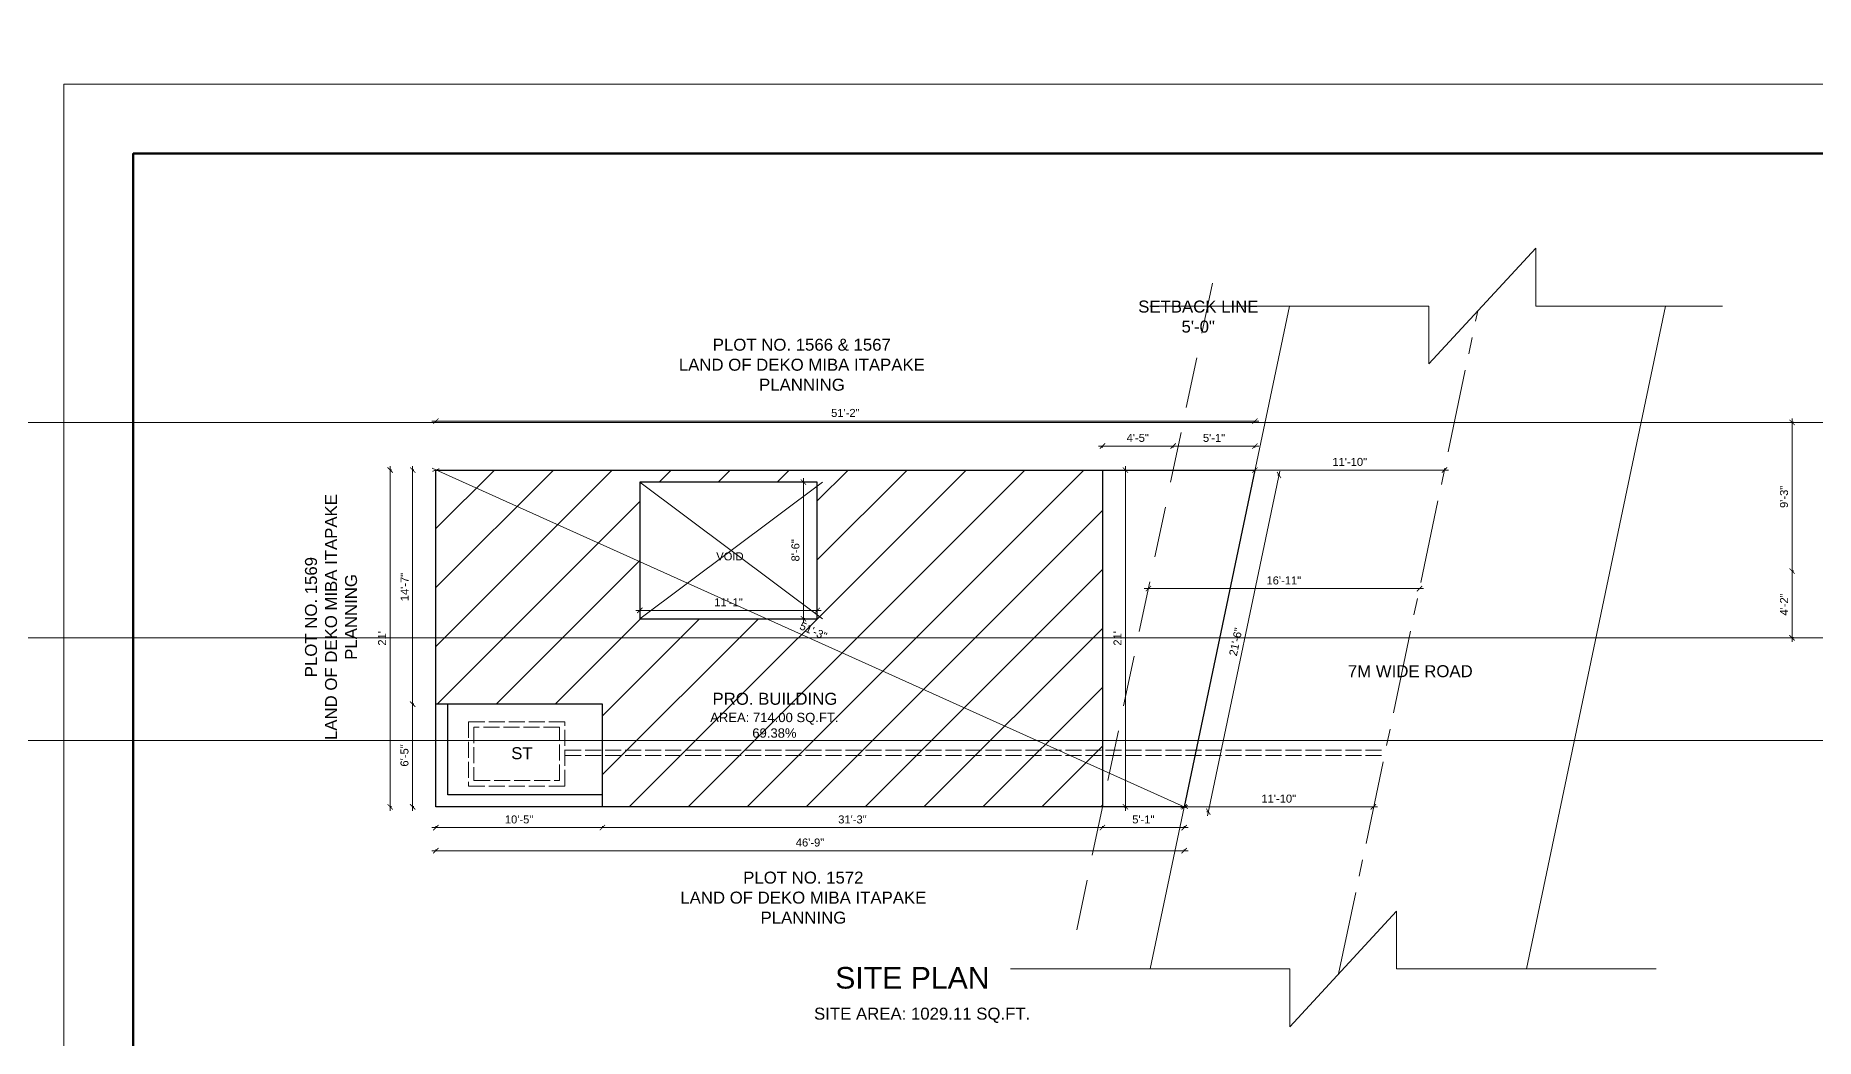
# Model space of a CAD drawing. Header units: inches. Extents: x 122663 to 154153, y 34228 to 39758.
# Drawn here: x 128466 to 129801, y 37628 to 38380 of the extents above; entities that cross this region are included whole.
import ezdxf

# ---------------------------------------------------------------- set-up
doc = ezdxf.new("R2010")
doc.units = ezdxf.units.IN
doc.header["$MEASUREMENT"] = 0
doc.header["$PDMODE"] = 35
for name, pattern in [('ACAD_ISO02W100', [15, 12, -3]), ('CENTER', [2, 1.25, -0.25, 0.25, -0.25]), ('CONTINU', [0]), ('DASHED', [19.05, 12.7, -6.35])]:
    doc.linetypes.add(name, pattern=pattern)
for name, color, linetype, lineweight in [('BORDER', 7, 'Continuous', 60), ('Break Line', 125, 'CONTINU', 15), ('Centre Line', 7, 'CENTER', 18), ('Dimension', 130, 'Continuous', 9), ('Hatch', 9, 'Continuous', 9), ('Hidden', 254, 'ACAD_ISO02W100', 15), ('rOAD', 40, 'Continuous', 18), ('Setback Line', 2, 'DASHED', 13), ('SITE BOUNDARY', 1, 'Continuous', 30), ('TEXT', 255, 'Continuous', 35), ('Window', 3, 'Continuous', 0), ('Windows', 151, 'Continuous', 15)]:
    doc.layers.add(name, color=color, linetype=linetype, lineweight=lineweight)
doc.styles.get("Standard").update_dxf_attribs({"font": 'arial.ttf'})
doc.dimstyles.get("Standard").update_dxf_attribs({"dimtxt": 6, "dimasz": 4, "dimexe": 0, "dimexo": 6, "dimgap": 3, "dimtad": 1, "dimdec": 0, "dimzin": 0, "dimdsep": 46, "dimlunit": 4, "dimtxsty": 'Standard', "dimblk": 'ARCHTICK', "dimcen": 0.09, "dimdle": 3, "dimclrd": 256, "dimadec": 0, "dimazin": 0, "dimtfac": 1, "dimtdec": 0, "dimtofl": 0, "dimtmove": 0, "dimatfit": 3, "dimfxl": 1, "dimfxlon": 1, "dimtolj": 1, "dimtzin": 0, "dimlwd": -1, "dimarcsym": 0})

# ---------------------------------------------------------------- blocks, each defined once
blk = doc.blocks.new('_ArchTick')
at = {"color": 0, "linetype": 'ByBlock', "const_width": 0.15}
blk.add_lwpolyline([(-0.5, -0.5), (0.5, 0.5)], dxfattribs=at)
blk = doc.blocks.new('*D317')
at = {"layer": 'Defpoints', "color": 0, "transparency": 16777216}
for p in [(129380.4, 38072.3), (129319.1, 38054.3), (129380.4, 38054.3)]:
    blk.add_point(p, dxfattribs=at)
at = {"layer": 'Dimension', "transparency": 16777216}
blk.add_line((129316.1, 38072.3), (129383.4, 38072.3), dxfattribs=at)
at = {"layer": 'Dimension', "color": 0, "lineweight": -2, "transparency": 16777216}
for p, q in [((129319.1, 38071.3), (129319.1, 38072.3)), ((129380.4, 38071.3), (129380.4, 38072.3))]:
    blk.add_line(p, q, dxfattribs=at)
at = {"layer": 'Dimension', "transparency": 16777216, "xscale": 4, "yscale": 4, "zscale": 4, "rotation": 180}
blk.add_blockref('_ArchTick', (129319.1, 38072.3), dxfattribs=at)
at = {"layer": 'Dimension', "transparency": 16777216, "xscale": 4, "yscale": 4, "zscale": 4}
blk.add_blockref('_ArchTick', (129380.4, 38072.3), dxfattribs=at)
at = {"layer": 'Dimension', "color": 0, "lineweight": -2, "transparency": 16777216, "insert": (129349.8, 38078.4), "char_height": 6, "attachment_point": 5}
blk.add_mtext('\\A1;5\'-1"', dxfattribs=at)
blk = doc.blocks.new('*D318')
at = {"layer": 'Defpoints', "color": 0, "transparency": 16777216}
for p in [(129266.1, 37801.8), (129327.4, 37801.8), (129266.1, 37786.2)]:
    blk.add_point(p, dxfattribs=at)
at = {"layer": 'Dimension', "transparency": 16777216}
blk.add_line((129330.4, 37786.2), (129263.1, 37786.2), dxfattribs=at)
at = {"layer": 'Dimension', "color": 0, "lineweight": -2, "transparency": 16777216}
for p, q in [((129266.1, 37787.2), (129266.1, 37786.2)), ((129327.4, 37787.2), (129327.4, 37786.2))]:
    blk.add_line(p, q, dxfattribs=at)
at = {"layer": 'Dimension', "transparency": 16777216, "xscale": 4, "yscale": 4, "zscale": 4, "rotation": 180}
blk.add_blockref('_ArchTick', (129266.1, 37786.2), dxfattribs=at)
at = {"layer": 'Dimension', "transparency": 16777216, "xscale": 4, "yscale": 4, "zscale": 4}
blk.add_blockref('_ArchTick', (129327.4, 37786.2), dxfattribs=at)
at = {"layer": 'Dimension', "color": 0, "lineweight": -2, "transparency": 16777216, "insert": (129296.8, 37792.3), "char_height": 6, "attachment_point": 5}
blk.add_mtext('\\A1;5\'-1"', dxfattribs=at)
blk = doc.blocks.new('*D319')
at = {"layer": 'Defpoints', "color": 0, "transparency": 16777216}
for p in [(128891.3, 37801.8), (129266.1, 37801.8), (128891.3, 37786.2)]:
    blk.add_point(p, dxfattribs=at)
at = {"layer": 'Dimension', "transparency": 16777216}
blk.add_line((129269.1, 37786.2), (128888.3, 37786.2), dxfattribs=at)
at = {"layer": 'Dimension', "color": 0, "lineweight": -2, "transparency": 16777216}
for p, q in [((128891.3, 37787.2), (128891.3, 37786.2)), ((129266.1, 37787.2), (129266.1, 37786.2))]:
    blk.add_line(p, q, dxfattribs=at)
at = {"layer": 'Dimension', "transparency": 16777216, "xscale": 4, "yscale": 4, "zscale": 4, "rotation": 180}
blk.add_blockref('_ArchTick', (128891.3, 37786.2), dxfattribs=at)
at = {"layer": 'Dimension', "transparency": 16777216, "xscale": 4, "yscale": 4, "zscale": 4}
blk.add_blockref('_ArchTick', (129266.1, 37786.2), dxfattribs=at)
at = {"layer": 'Dimension', "color": 0, "lineweight": -2, "transparency": 16777216, "insert": (129078.7, 37792.3), "char_height": 6, "attachment_point": 5}
blk.add_mtext('\\A1;31\'-3"', dxfattribs=at)
blk = doc.blocks.new('*D320')
at = {"layer": 'Defpoints', "color": 0, "transparency": 16777216}
for p in [(128766.4, 37801.8), (128891.3, 37801.8), (128766.4, 37786.2)]:
    blk.add_point(p, dxfattribs=at)
at = {"layer": 'Windows', "transparency": 16777216}
blk.add_line((128894.3, 37786.2), (128763.4, 37786.2), dxfattribs=at)
at = {"layer": 'Windows', "color": 0, "lineweight": -2, "transparency": 16777216}
for p, q in [((128766.4, 37787.2), (128766.4, 37786.2)), ((128891.3, 37787.2), (128891.3, 37786.2))]:
    blk.add_line(p, q, dxfattribs=at)
at = {"layer": 'Windows', "transparency": 16777216, "xscale": 4, "yscale": 4, "zscale": 4, "rotation": 180}
blk.add_blockref('_ArchTick', (128766.4, 37786.2), dxfattribs=at)
at = {"layer": 'Windows', "transparency": 16777216, "xscale": 4, "yscale": 4, "zscale": 4}
blk.add_blockref('_ArchTick', (128891.3, 37786.2), dxfattribs=at)
at = {"layer": 'Windows', "color": 0, "lineweight": -2, "transparency": 16777216, "insert": (128828.8, 37792.3), "char_height": 6, "attachment_point": 5}
blk.add_mtext('\\A1;10\'-5"', dxfattribs=at)
blk = doc.blocks.new('*D321')
at = {"layer": 'Defpoints', "color": 0, "transparency": 16777216}
for p in [(128766.4, 38054.3), (128766.4, 38054.3), (129327.4, 37801.8)]:
    blk.add_point(p, dxfattribs=at)
at = {"layer": 'Dimension', "transparency": 16777216}
blk.add_line((129330.2, 37800.6), (128763.7, 38055.6), dxfattribs=at)
at = {"layer": 'Dimension', "transparency": 16777216, "xscale": 4, "yscale": 4, "zscale": 4}
for p, rotation in [((128766.4, 38054.3), 155.7682148138316), ((129327.4, 37801.8), 335.7682148138316)]:
    blk.add_blockref('_ArchTick', p, dxfattribs=dict(at, rotation=rotation))
at = {"layer": 'Dimension', "color": 0, "lineweight": -2, "transparency": 16777216, "insert": (129049.4, 37933.6), "char_height": 6, "attachment_point": 5, "rotation": 335.7682}
blk.add_mtext('\\A1;51\'-3"', dxfattribs=at)
blk = doc.blocks.new('*D322')
at = {"layer": 'Defpoints', "color": 0, "transparency": 16777216}
for p in [(128766.4, 38054.3), (128749, 37878.8), (128766.4, 37878.8)]:
    blk.add_point(p, dxfattribs=at)
at = {"layer": 'Dimension', "transparency": 16777216}
blk.add_line((128749, 38057.3), (128749, 37875.8), dxfattribs=at)
at = {"layer": 'Dimension', "color": 0, "lineweight": -2, "transparency": 16777216}
for p, q in [((128750, 38054.3), (128749, 38054.3)), ((128750, 37878.8), (128749, 37878.8))]:
    blk.add_line(p, q, dxfattribs=at)
at = {"layer": 'Dimension', "transparency": 16777216, "xscale": 4, "yscale": 4, "zscale": 4}
for p, rotation in [((128749, 38054.3), 90), ((128749, 37878.8), 270)]:
    blk.add_blockref('_ArchTick', p, dxfattribs=dict(at, rotation=rotation))
at = {"layer": 'Dimension', "color": 0, "lineweight": -2, "transparency": 16777216, "insert": (128743, 37966.6), "char_height": 6, "attachment_point": 5, "rotation": 90}
blk.add_mtext('\\A1;14\'-7"', dxfattribs=at)
blk = doc.blocks.new('*D323')
at = {"layer": 'Defpoints', "color": 0, "transparency": 16777216}
for p in [(129380.4, 38054.3), (129327.4, 37801.8), (129345.5, 37798.1)]:
    blk.add_point(p, dxfattribs=at)
at = {"layer": 'Dimension', "transparency": 16777216}
blk.add_line((129399.1, 38053.5), (129344.9, 37795.1), dxfattribs=at)
at = {"layer": 'Dimension', "color": 0, "lineweight": -2, "transparency": 16777216}
for p, q in [((129397.5, 38050.8), (129398.5, 38050.6)), ((129344.5, 37798.3), (129345.5, 37798.1))]:
    blk.add_line(p, q, dxfattribs=at)
at = {"layer": 'Dimension', "transparency": 16777216, "xscale": 4, "yscale": 4, "zscale": 4}
for p, rotation in [((129398.5, 38050.6), 78.14558705719465), ((129345.5, 37798.1), 258.1455870571946)]:
    blk.add_blockref('_ArchTick', p, dxfattribs=dict(at, rotation=rotation))
at = {"layer": 'Dimension', "color": 0, "lineweight": -2, "transparency": 16777216, "insert": (129366.1, 37925.5), "char_height": 6, "attachment_point": 5, "rotation": 78.1456}
blk.add_mtext('\\A1;21\'-6"', dxfattribs=at)
blk = doc.blocks.new('*D326')
at = {"layer": 'Defpoints', "color": 0, "transparency": 16777216}
for p in [(129380.4, 38091), (128766.4, 38054.3), (129380.4, 38054.3)]:
    blk.add_point(p, dxfattribs=at)
at = {"layer": 'Dimension', "transparency": 16777216}
blk.add_line((128763.4, 38091), (129383.4, 38091), dxfattribs=at)
at = {"layer": 'Dimension', "color": 0, "lineweight": -2, "transparency": 16777216}
for p, q in [((128766.4, 38090), (128766.4, 38091)), ((129380.4, 38090), (129380.4, 38091))]:
    blk.add_line(p, q, dxfattribs=at)
at = {"layer": 'Dimension', "transparency": 16777216, "xscale": 4, "yscale": 4, "zscale": 4, "rotation": 180}
blk.add_blockref('_ArchTick', (128766.4, 38091), dxfattribs=at)
at = {"layer": 'Dimension', "transparency": 16777216, "xscale": 4, "yscale": 4, "zscale": 4}
blk.add_blockref('_ArchTick', (129380.4, 38091), dxfattribs=at)
at = {"layer": 'Dimension', "color": 0, "lineweight": -2, "transparency": 16777216, "insert": (129073.4, 38097.1), "char_height": 6, "attachment_point": 5}
blk.add_mtext('\\A1;51\'-2"', dxfattribs=at)
blk = doc.blocks.new('*D327')
at = {"layer": 'Defpoints', "color": 0, "transparency": 16777216}
for p in [(128766.4, 37801.8), (129327.4, 37801.8), (129327.4, 37768.9)]:
    blk.add_point(p, dxfattribs=at)
at = {"layer": 'Dimension', "transparency": 16777216}
blk.add_line((128763.4, 37768.9), (129330.4, 37768.9), dxfattribs=at)
at = {"layer": 'Dimension', "color": 0, "lineweight": -2, "transparency": 16777216}
for p, q in [((128766.4, 37769.9), (128766.4, 37768.9)), ((129327.4, 37769.9), (129327.4, 37768.9))]:
    blk.add_line(p, q, dxfattribs=at)
at = {"layer": 'Dimension', "transparency": 16777216, "xscale": 4, "yscale": 4, "zscale": 4, "rotation": 180}
blk.add_blockref('_ArchTick', (128766.4, 37768.9), dxfattribs=at)
at = {"layer": 'Dimension', "transparency": 16777216, "xscale": 4, "yscale": 4, "zscale": 4}
blk.add_blockref('_ArchTick', (129327.4, 37768.9), dxfattribs=at)
at = {"layer": 'Dimension', "color": 0, "lineweight": -2, "transparency": 16777216, "insert": (129046.9, 37775), "char_height": 6, "attachment_point": 5}
blk.add_mtext('\\A1;46\'-9"', dxfattribs=at)
blk = doc.blocks.new('*D419')
at = {"layer": 'Defpoints', "color": 0, "transparency": 16777216}
for p in [(129300.5, 37965.4), (129300.5, 37965.4), (129503.8, 37965.4)]:
    blk.add_point(p, dxfattribs=at)
at = {"layer": 'Dimension', "transparency": 16777216}
blk.add_line((129506.8, 37965.4), (129297.5, 37965.4), dxfattribs=at)
at = {"layer": 'Dimension', "transparency": 16777216, "xscale": 4, "yscale": 4, "zscale": 4, "rotation": 180}
blk.add_blockref('_ArchTick', (129300.5, 37965.4), dxfattribs=at)
at = {"layer": 'Dimension', "transparency": 16777216, "xscale": 4, "yscale": 4, "zscale": 4}
blk.add_blockref('_ArchTick', (129503.8, 37965.4), dxfattribs=at)
at = {"layer": 'Dimension', "color": 0, "lineweight": -2, "transparency": 16777216, "insert": (129402.1, 37971.5), "char_height": 6, "attachment_point": 5}
blk.add_mtext('\\A1;16\'-11"', dxfattribs=at)
blk = doc.blocks.new('*D324')
at = {"layer": 'Defpoints', "color": 0, "transparency": 16777216}
for p in [(129266.1, 38072.3), (129266.1, 38054.3), (129319.1, 38054.3)]:
    blk.add_point(p, dxfattribs=at)
at = {"layer": 'Dimension', "transparency": 16777216}
blk.add_line((129322.1, 38072.3), (129263.1, 38072.3), dxfattribs=at)
at = {"layer": 'Dimension', "color": 0, "lineweight": -2, "transparency": 16777216}
for p, q in [((129266.1, 38071.3), (129266.1, 38072.3)), ((129319.1, 38071.3), (129319.1, 38072.3))]:
    blk.add_line(p, q, dxfattribs=at)
at = {"layer": 'Dimension', "transparency": 16777216, "xscale": 4, "yscale": 4, "zscale": 4, "rotation": 180}
blk.add_blockref('_ArchTick', (129266.1, 38072.3), dxfattribs=at)
at = {"layer": 'Dimension', "transparency": 16777216, "xscale": 4, "yscale": 4, "zscale": 4}
blk.add_blockref('_ArchTick', (129319.1, 38072.3), dxfattribs=at)
at = {"layer": 'Dimension', "color": 0, "lineweight": -2, "transparency": 16777216, "insert": (129292.6, 38078.4), "char_height": 6, "attachment_point": 5}
blk.add_mtext('\\A1;4\'-5"', dxfattribs=at)
blk = doc.blocks.new('*D420')
at = {"layer": 'Defpoints', "color": 0, "transparency": 16777216}
for p in [(129327.4, 37801.8), (129469.2, 37801.8), (129469.2, 37800.4)]:
    blk.add_point(p, dxfattribs=at)
at = {"layer": 'Dimension', "transparency": 16777216}
blk.add_line((129324.4, 37801.8), (129472.2, 37801.8), dxfattribs=at)
at = {"layer": 'Dimension', "transparency": 16777216, "xscale": 4, "yscale": 4, "zscale": 4, "rotation": 180}
blk.add_blockref('_ArchTick', (129327.4, 37801.8), dxfattribs=at)
at = {"layer": 'Dimension', "transparency": 16777216, "xscale": 4, "yscale": 4, "zscale": 4}
blk.add_blockref('_ArchTick', (129469.2, 37801.8), dxfattribs=at)
at = {"layer": 'Dimension', "color": 0, "lineweight": -2, "transparency": 16777216, "insert": (129398.3, 37807.9), "char_height": 6, "attachment_point": 5}
blk.add_mtext('\\A1;11\'-10"', dxfattribs=at)
blk = doc.blocks.new('*D325')
at = {"layer": 'Defpoints', "color": 0, "transparency": 16777216}
for p in [(129380.4, 38054.3), (129522.5, 38054.3), (129522.5, 38054.3)]:
    blk.add_point(p, dxfattribs=at)
at = {"layer": 'Dimension', "transparency": 16777216}
blk.add_line((129377.4, 38054.3), (129525.5, 38054.3), dxfattribs=at)
at = {"layer": 'Dimension', "transparency": 16777216, "xscale": 4, "yscale": 4, "zscale": 4, "rotation": 180}
blk.add_blockref('_ArchTick', (129380.4, 38054.3), dxfattribs=at)
at = {"layer": 'Dimension', "transparency": 16777216, "xscale": 4, "yscale": 4, "zscale": 4}
blk.add_blockref('_ArchTick', (129522.5, 38054.3), dxfattribs=at)
at = {"layer": 'Dimension', "color": 0, "lineweight": -2, "transparency": 16777216, "insert": (129451.5, 38060.4), "char_height": 6, "attachment_point": 5}
blk.add_mtext('\\A1;11\'-10"', dxfattribs=at)
blk = doc.blocks.new('*D489')
at = {"layer": 'Defpoints', "color": 0, "transparency": 16777216}
for p in [(129052.3, 37949.1), (128919.3, 37942.8), (129052.3, 37942.8)]:
    blk.add_point(p, dxfattribs=at)
at = {"layer": 'Dimension', "transparency": 16777216}
blk.add_line((128916.3, 37949.1), (129055.3, 37949.1), dxfattribs=at)
at = {"layer": 'Dimension', "color": 0, "lineweight": -2, "transparency": 16777216}
for p, q in [((128919.3, 37948.8), (128919.3, 37949.1)), ((129052.3, 37948.8), (129052.3, 37949.1))]:
    blk.add_line(p, q, dxfattribs=at)
at = {"layer": 'Dimension', "transparency": 16777216, "xscale": 4, "yscale": 4, "zscale": 4, "rotation": 180}
blk.add_blockref('_ArchTick', (128919.3, 37949.1), dxfattribs=at)
at = {"layer": 'Dimension', "transparency": 16777216, "xscale": 4, "yscale": 4, "zscale": 4}
blk.add_blockref('_ArchTick', (129052.3, 37949.1), dxfattribs=at)
at = {"layer": 'Dimension', "color": 0, "lineweight": -2, "transparency": 16777216, "insert": (128985.8, 37955.2), "char_height": 6, "attachment_point": 5}
blk.add_mtext('\\A1;11\'-1"', dxfattribs=at)
blk = doc.blocks.new('*D490')
at = {"layer": 'Defpoints', "color": 0, "transparency": 16777216}
for p in [(129052.3, 38045.3), (129042, 37942.8), (129052.3, 37942.8)]:
    blk.add_point(p, dxfattribs=at)
at = {"layer": 'Dimension', "transparency": 16777216}
blk.add_line((129042, 38048.3), (129042, 37939.8), dxfattribs=at)
at = {"layer": 'Dimension', "color": 0, "lineweight": -2, "transparency": 16777216}
for p, q in [((129043, 38045.3), (129042, 38045.3)), ((129043, 37942.8), (129042, 37942.8))]:
    blk.add_line(p, q, dxfattribs=at)
at = {"layer": 'Dimension', "transparency": 16777216, "xscale": 4, "yscale": 4, "zscale": 4}
for p, rotation in [((129042, 38045.3), 90), ((129042, 37942.8), 270)]:
    blk.add_blockref('_ArchTick', p, dxfattribs=dict(at, rotation=rotation))
at = {"layer": 'Dimension', "color": 0, "lineweight": -2, "transparency": 16777216, "insert": (129036, 37994.1), "char_height": 6, "attachment_point": 5, "rotation": 90}
blk.add_mtext('\\A1;8\'-6"', dxfattribs=at)
blk = doc.blocks.new('*D337')
at = {"layer": 'Defpoints', "color": 0, "transparency": 16777216}
for p in [(128766.4, 37878.8), (128749, 37801.8), (128766.4, 37801.8)]:
    blk.add_point(p, dxfattribs=at)
at = {"layer": 'Dimension', "transparency": 16777216}
blk.add_line((128749, 37881.8), (128749, 37798.8), dxfattribs=at)
at = {"layer": 'Dimension', "color": 0, "lineweight": -2, "transparency": 16777216}
for p, q in [((128750, 37878.8), (128749, 37878.8)), ((128750, 37801.8), (128749, 37801.8))]:
    blk.add_line(p, q, dxfattribs=at)
at = {"layer": 'Dimension', "transparency": 16777216, "xscale": 4, "yscale": 4, "zscale": 4}
for p, rotation in [((128749, 37878.8), 90), ((128749, 37801.8), 270)]:
    blk.add_blockref('_ArchTick', p, dxfattribs=dict(at, rotation=rotation))
at = {"layer": 'Dimension', "color": 0, "transparency": 16777216, "insert": (128742.9, 37840.3), "char_height": 6, "attachment_point": 5, "rotation": 90}
blk.add_mtext('\\A1;6\'-5"', dxfattribs=at)
blk = doc.blocks.new('*D338')
at = {"layer": 'Defpoints', "color": 0, "transparency": 16777216}
for p in [(128766.4, 38054.3), (128732.2, 37801.8), (128766.4, 37801.8)]:
    blk.add_point(p, dxfattribs=at)
at = {"layer": 'Windows', "transparency": 16777216}
blk.add_line((128732.2, 38057.3), (128732.2, 37798.8), dxfattribs=at)
at = {"layer": 'Windows', "color": 0, "lineweight": -2, "transparency": 16777216}
for p, q in [((128733.2, 38054.3), (128732.2, 38054.3)), ((128733.2, 37801.8), (128732.2, 37801.8))]:
    blk.add_line(p, q, dxfattribs=at)
at = {"layer": 'Windows', "transparency": 16777216, "xscale": 4, "yscale": 4, "zscale": 4}
for p, rotation in [((128732.2, 38054.3), 90), ((128732.2, 37801.8), 270)]:
    blk.add_blockref('_ArchTick', p, dxfattribs=dict(at, rotation=rotation))
at = {"layer": 'Windows', "color": 0, "transparency": 16777216, "insert": (128726.1, 37928.1), "char_height": 6, "attachment_point": 5, "rotation": 90}
blk.add_mtext("\\A1;21'", dxfattribs=at)
blk = doc.blocks.new('*D491')
at = {"layer": 'Defpoints', "color": 0, "transparency": 16777216}
for p in [(129266.1, 38054.3), (129266.1, 37801.8), (129283.4, 37801.8)]:
    blk.add_point(p, dxfattribs=at)
at = {"layer": 'Dimension', "color": 0, "lineweight": -2, "transparency": 16777216}
for p, q in [((129282.4, 38054.3), (129283.4, 38054.3)), ((129282.4, 37801.8), (129283.4, 37801.8))]:
    blk.add_line(p, q, dxfattribs=at)
at = {"layer": 'Dimension', "transparency": 16777216}
blk.add_line((129283.4, 38057.3), (129283.4, 37798.8), dxfattribs=at)
at = {"layer": 'Dimension', "transparency": 16777216, "xscale": 4, "yscale": 4, "zscale": 4}
for p, rotation in [((129283.4, 38054.3), 90), ((129283.4, 37801.8), 270)]:
    blk.add_blockref('_ArchTick', p, dxfattribs=dict(at, rotation=rotation))
at = {"layer": 'Dimension', "color": 0, "lineweight": -2, "transparency": 16777216, "insert": (129277.4, 37928.1), "char_height": 6, "attachment_point": 5, "rotation": 90}
blk.add_mtext("\\A1;21'", dxfattribs=at)
blk = doc.blocks.new('*D1449')
at = {"layer": 'Defpoints', "color": 0, "transparency": 16777216}
for p in [(129783.1, 37978.5), (130024.7, 37978.5), (129878.8, 37928.5)]:
    blk.add_point(p, dxfattribs=at)
at = {"layer": 'Dimension', "transparency": 16777216}
blk.add_line((129783.1, 37925.5), (129783.1, 37981.5), dxfattribs=at)
at = {"layer": 'Dimension', "color": 0, "lineweight": -2, "transparency": 16777216}
for p, q in [((129784.1, 37978.5), (129783.1, 37978.5)), ((129784.1, 37928.5), (129783.1, 37928.5))]:
    blk.add_line(p, q, dxfattribs=at)
at = {"layer": 'Dimension', "transparency": 16777216, "xscale": 4, "yscale": 4, "zscale": 4}
for p, rotation in [((129783.1, 37978.5), 90), ((129783.1, 37928.5), 270)]:
    blk.add_blockref('_ArchTick', p, dxfattribs=dict(at, rotation=rotation))
at = {"layer": 'Dimension', "color": 0, "transparency": 16777216, "insert": (129777.1, 37953.5), "char_height": 6, "attachment_point": 5, "rotation": 90}
blk.add_mtext('\\A1;4\'-2"', dxfattribs=at)
blk = doc.blocks.new('*D1450')
at = {"layer": 'Defpoints', "color": 0, "transparency": 16777216}
for p in [(129783.1, 38090), (130024.7, 38090), (130024.7, 37978.5)]:
    blk.add_point(p, dxfattribs=at)
at = {"layer": 'Dimension', "transparency": 16777216}
blk.add_line((129783.1, 37975.5), (129783.1, 38093), dxfattribs=at)
at = {"layer": 'Dimension', "color": 0, "lineweight": -2, "transparency": 16777216}
for p, q in [((129784.1, 38090), (129783.1, 38090)), ((129784.1, 37978.5), (129783.1, 37978.5))]:
    blk.add_line(p, q, dxfattribs=at)
at = {"layer": 'Dimension', "transparency": 16777216, "xscale": 4, "yscale": 4, "zscale": 4}
for p, rotation in [((129783.1, 38090), 90), ((129783.1, 37978.5), 270)]:
    blk.add_blockref('_ArchTick', p, dxfattribs=dict(at, rotation=rotation))
at = {"layer": 'Dimension', "color": 0, "transparency": 16777216, "insert": (129777.1, 38034.2), "char_height": 6, "attachment_point": 5, "rotation": 90}
blk.add_mtext('\\A1;9\'-3"', dxfattribs=at)

msp = doc.modelspace()

# ---------------------------------------------------------------- hatches: boundary and pattern name
at = {"layer": 'Hatch'}
h = msp.add_hatch(dxfattribs=at)
h.set_pattern_fill('ANSI31', color=256, scale=250)
h.set_pattern_definition([(45, (5505.45, 0), (-22.097087, 22.097087), [])])
h.paths.add_polyline_path([(129266.1, 38054.3), (129266.1, 37801.8), (128891.3, 37801.8), (128891.3, 37878.8), (128766.4, 37878.8), (128766.4, 38054.3)])
h.paths.add_polyline_path([(128969.8, 37848.3), (129070.6, 37848.3), (129070.6, 37891.8), (128969.8, 37891.8)], flags=24)
h.paths.add_polyline_path([(128975.1, 37983.3), (128998.6, 37983.3), (128998.6, 37995.7), (128975.1, 37995.7)], flags=8)
h.paths.add_polyline_path([(129052.3, 38045.3), (128919.3, 38045.3), (128919.3, 37942.8), (129052.3, 37942.8)], flags=16)

# ---------------------------------------------------------------- linework, layer by layer
at = {"layer": 'BORDER'}
msp.add_lwpolyline([(131602.4, 38291.6), (131602.4, 36200.7), (128539.5, 36200.7), (128539.5, 38291.6)], close=True, dxfattribs=at)
at = {"layer": 'Break Line'}
for p, q in [((129510.9, 38134), (129590.9, 38220.7)), ((129590.9, 38177.3), (129590.9, 38220.7)), ((129510.9, 38177.3), (129301.6, 38177.3)), ((129510.9, 38177.3), (129510.9, 38134)), ((129731, 38177.3), (129590.9, 38177.3)), ((129406.5, 37636.8), (129486.6, 37723.5)), ((129486.6, 37680.2), (129486.6, 37723.5)), ((129406.5, 37680.2), (129197.3, 37680.2)), ((129406.5, 37680.2), (129406.5, 37636.8)), ((129681.3, 37680.2), (129486.6, 37680.2))]:
    msp.add_line(p, q, dxfattribs=at)
at = {"layer": 'Centre Line', "ltscale": 50}
msp.add_line((129443.2, 37676.5), (129547.5, 38173.7), dxfattribs=at)
at = {"layer": 'Hidden'}
for p, q in [((128863.4, 37844.2), (129478.4, 37844.2)), ((128863.4, 37840.2), (129477.5, 37840.2))]:
    msp.add_line(p, q, dxfattribs=at)
for points in [[(128863, 37817.4), (128863, 37865.4), (128791, 37865.4), (128791, 37817.4)], [(128859, 37821.4), (128859, 37861.4), (128795, 37861.4), (128795, 37821.4)]]:
    msp.add_lwpolyline(points, close=True, dxfattribs=at)
at = {"layer": 'rOAD'}
for p, q in [((129301.9, 37680.2), (129406.3, 38177.3)), ((129583.9, 37680.2), (129688.3, 38177.3))]:
    msp.add_line(p, q, dxfattribs=at)
at = {"layer": 'Setback Line', "ltscale": 3}
msp.add_line((129246.8, 37709.6), (129349.3, 38197.9), dxfattribs=at)
at = {"layer": 'SITE BOUNDARY'}
for p, q in [((128766.4, 38054.3), (129380.4, 38054.3)), ((128766.4, 37878.8), (128766.4, 38054.3)), ((129380.4, 38054.3), (129327.4, 37801.8)), ((128766.4, 37801.8), (128766.4, 37878.8)), ((128775.4, 37810.8), (128775.4, 37878.8)), ((128891.3, 37801.8), (128766.4, 37801.8)), ((128891.3, 37810.8), (128775.4, 37810.8)), ((129327.4, 37801.8), (128891.3, 37801.8))]:
    msp.add_line(p, q, dxfattribs=at)
for points in [[(129266.1, 38054.3), (129266.1, 37801.8), (128891.3, 37801.8), (128891.3, 37878.8), (128766.4, 37878.8), (128766.4, 38054.3)], [(129052.3, 38045.3), (128919.3, 38045.3), (128919.3, 37942.8), (129052.3, 37942.8)]]:
    msp.add_lwpolyline(points, close=True, dxfattribs=at)
msp.add_circle((130143.6, 37296.4), 2461.6, dxfattribs=at)
at = {"layer": 'Window'}
msp.add_lwpolyline([(131654.4, 38343.6), (131654.4, 36148.7), (128487.5, 36148.7), (128487.5, 38343.6)], close=True, dxfattribs=at)
at = {"layer": 'Windows'}
for p, q in [((129056.3, 38045.3), (128919.3, 37942.8)), ((128919.3, 38045.3), (129056.3, 37942.8))]:
    msp.add_line(p, q, dxfattribs=at)
for p in [(129885.8, 38090), (129885.8, 37928.5), (130024.7, 37851.5)]:
    msp.add_xline(p, (1, 0), dxfattribs=at)

# ---------------------------------------------------------------- texts
at = {"layer": 'TEXT'}
for s, width, gutter_width, heights, insert, char_height, attachment_point in [('\\pi18.73171;SETBACK LINE\\P\\pi51.21705;5\'-0"', 126.358, 1.5, [0], (129274.2, 38181.4), 9, 1), ('\\pi38.51127;PLOT NO. 1566 & 1567\\P\\pi13.06141;LAND OF DEKO MIBA ITAPAKE \\P\\pi73.22512;PLANNING', 208.971, 1.5, [52.6], (128935.5, 38152.8), 9, 1), ('\\pi32.11468;VOID', 84.239, 1, [0], (128944.5, 37986.5), 6, 7), ('7M WIDE ROAD', 126.358, 1.5, [0], (129450.1, 37908), 9, 1), ('\\pi101.09982;PRO. BUILDING\\P\\pi99.3548;{\\H0.77778x;AREA: 714.00 SQ.FT.\\P\\pi130.93129;69.38%}', 294.06, 2.7, [45.5], (128872.7, 37887.3), 9, 1), ('ST', 23.096, 1.5, [12], (128822.9, 37846.5), 9, 1), ('\\pi60.22853;PLOT NO. 1572\\P\\pi13.06141;LAND OF DEKO MIBA ITAPAKE \\P\\pi73.22512;PLANNING', 208.971, 1.5, [52.6], (128936.6, 37753.2), 9, 1), ('\\pi90.61169;SITE PLAN', 294.06, 2.7, [45.5], (128975.2, 37681.7), 16.2, 1), ('\\pi184.4243;SITE AREA: 1029.11 SQ.FT.', 529.308, 4.86, [81.8], (128865.5, 37651.2), 9, 1)]:
    msp.add_mtext_dynamic_manual_height_columns(s, width=width, gutter_width=gutter_width, heights=heights, dxfattribs=dict(at, insert=insert, char_height=char_height, attachment_point=attachment_point))
at = {"layer": 'TEXT', "insert": (128668.3, 37838.8), "char_height": 9, "attachment_point": 1, "rotation": 90}
msp.add_mtext_dynamic_manual_height_columns('\\pi60.17328;PLOT NO. 1569\\P\\pi13.06141;LAND OF DEKO MIBA ITAPAKE \\P\\pi73.22512;PLANNING', width=208.971, gutter_width=1.5, heights=[52.6], dxfattribs=at)

# ---------------------------------------------------------------- dimensions: what is measured, and where the dimension line sits
at = {"layer": 'Dimension', "lineweight": -2}
for base, p1, p2, picture, middle in [((129380.4, 38091), (128766.4, 38054.3), (129380.4, 38054.3), '*D326', (129073.4, 38097.1)), ((129266.1, 38072.3), (129319.1, 38054.3), (129266.1, 38054.3), '*D324', (129292.6, 38078.4)), ((129380.4, 38072.3), (129319.1, 38054.3), (129380.4, 38054.3), '*D317', (129349.8, 38078.4)), ((129522.5, 38054.3), (129380.4, 38054.3), (129522.5, 38054.3), '*D325', (129451.5, 38060.4)), ((129300.5, 37965.4), (129503.8, 37965.4), (129300.5, 37965.4), '*D419', (129402.1, 37971.5)), ((129052.3, 37949.1), (128919.3, 37942.8), (129052.3, 37942.8), '*D489', (128985.8, 37955.2)), ((129327.4, 37768.9), (128766.4, 37801.8), (129327.4, 37801.8), '*D327', (129046.9, 37775)), ((128891.3, 37786.2), (129266.1, 37801.8), (128891.3, 37801.8), '*D319', (129078.7, 37792.3)), ((129266.1, 37786.2), (129327.4, 37801.8), (129266.1, 37801.8), '*D318', (129296.8, 37792.3)), ((129469.2, 37801.8), (129327.4, 37801.8), (129469.2, 37800.4), '*D420', (129398.3, 37807.9))]:
    dim = msp.add_linear_dim(base=base, p1=p1, p2=p2, dimstyle='Standard', override={"dimtmove": 1}, dxfattribs=at)
    dim.commit()
    dim.dimension.update_dxf_attribs({"geometry": picture, "text_midpoint": middle})
at = {"layer": 'Dimension'}
for base, p1, p2, picture, middle in [((129783.1452, 38089.9878), (130024.6558, 37978.4903), (130024.6558, 38089.9878), '*D1450', (129777.0797, 38034.239)), ((129783.1, 37978.5), (129878.8, 37928.5), (130024.7, 37978.5), '*D1449', (129777.1, 37953.5)), ((128749, 37801.8), (128766.4, 37878.8), (128766.4, 37801.8), '*D337', (128742.9, 37840.3))]:
    dim = msp.add_linear_dim(base=base, p1=p1, p2=p2, angle=90, dimstyle='Standard', override={"dimtmove": 1}, dxfattribs=at)
    dim.commit()
    dim.dimension.update_dxf_attribs({"geometry": picture, "text_midpoint": middle})
at = {"layer": 'Dimension', "lineweight": -2}
for base, p1, p2, picture, middle in [((128748.9721, 37878.8492), (128766.4392, 38054.3468), (128766.4392, 37878.8492), '*D322', (128742.9598, 37966.598)), ((129283.4429, 37801.8492), (129266.1316, 38054.3468), (129266.1316, 37801.8492), '*D491', (129277.4306, 37928.098)), ((129042.021, 37942.8492), (129052.2565, 38045.3468), (129052.2565, 37942.8492), '*D490', (129035.9576, 37994.098))]:
    dim = msp.add_linear_dim(base=base, p1=p1, p2=p2, angle=90, dimstyle='Standard', override={"dimtmove": 1}, dxfattribs=at)
    dim.commit()
    dim.dimension.update_dxf_attribs({"geometry": picture, "text_midpoint": middle})
for p1, p2, distance, picture, middle in [((129327.4, 37801.8), (128766.4, 38054.3), 0, '*D321', (129049.4, 37933.6)), ((129380.4, 38054.3), (129327.4, 37801.8), 18.5, '*D323', (129366.1, 37925.5))]:
    dim = msp.add_aligned_dim(p1=p1, p2=p2, distance=distance, dimstyle='Standard', override={"dimtmove": 1}, dxfattribs=at)
    dim.commit()
    dim.dimension.update_dxf_attribs({"geometry": picture, "text_midpoint": middle})
at = {"layer": 'Windows'}
dim = msp.add_linear_dim(base=(128732.1622, 37801.8492), p1=(128766.4392, 38054.3468), p2=(128766.4392, 37801.8492), angle=90, dimstyle='Standard', dxfattribs=at)
dim.commit()
dim.dimension.update_dxf_attribs({"geometry": '*D338', "text_midpoint": (128726.1499, 37928.098)})
at = {"layer": 'Windows', "lineweight": -2}
dim = msp.add_linear_dim(base=(128766.4, 37786.2), p1=(128891.3, 37801.8), p2=(128766.4, 37801.8), dimstyle='Standard', override={"dimtmove": 1}, dxfattribs=at)
dim.commit()
dim.dimension.update_dxf_attribs({"geometry": '*D320', "text_midpoint": (128828.8, 37792.3)})

doc.saveas('drawing.dxf')
